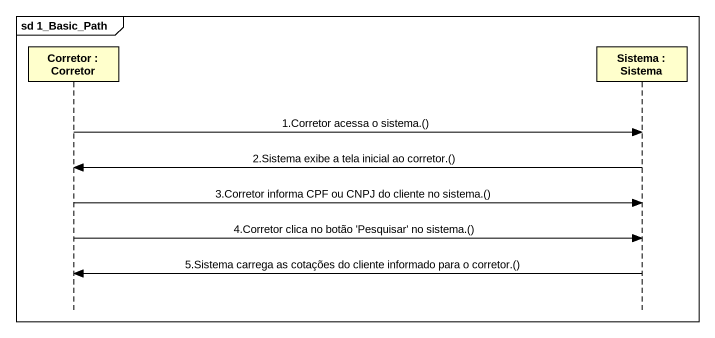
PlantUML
@startuml
mainframe sd 1_Basic_Path
hide footbox
participant "Corretor : Corretor" as Corretor
participant "Sistema : Sistema" as Sistema

Corretor -> Sistema : 1.Corretor acessa o sistema.()
Sistema -> Corretor : 2.Sistema exibe a tela inicial ao corretor.()
Corretor -> Sistema : 3.Corretor informa CPF ou CNPJ do cliente no sistema.()
Corretor -> Sistema : 4.Corretor clica no botão 'Pesquisar' no sistema.()
Sistema -> Corretor : 5.Sistema carrega as cotações do cliente informado para o corretor.()
@enduml
